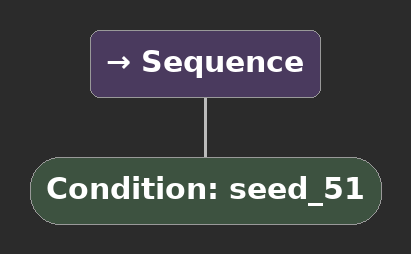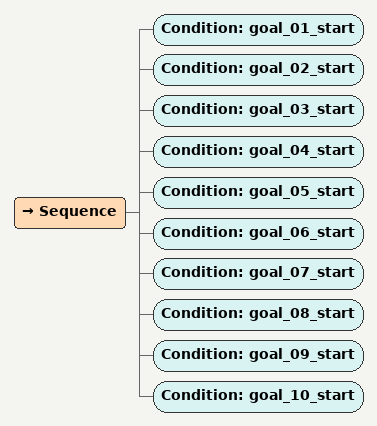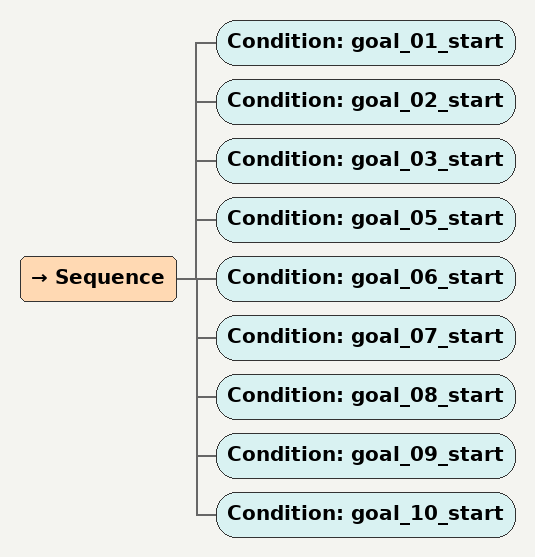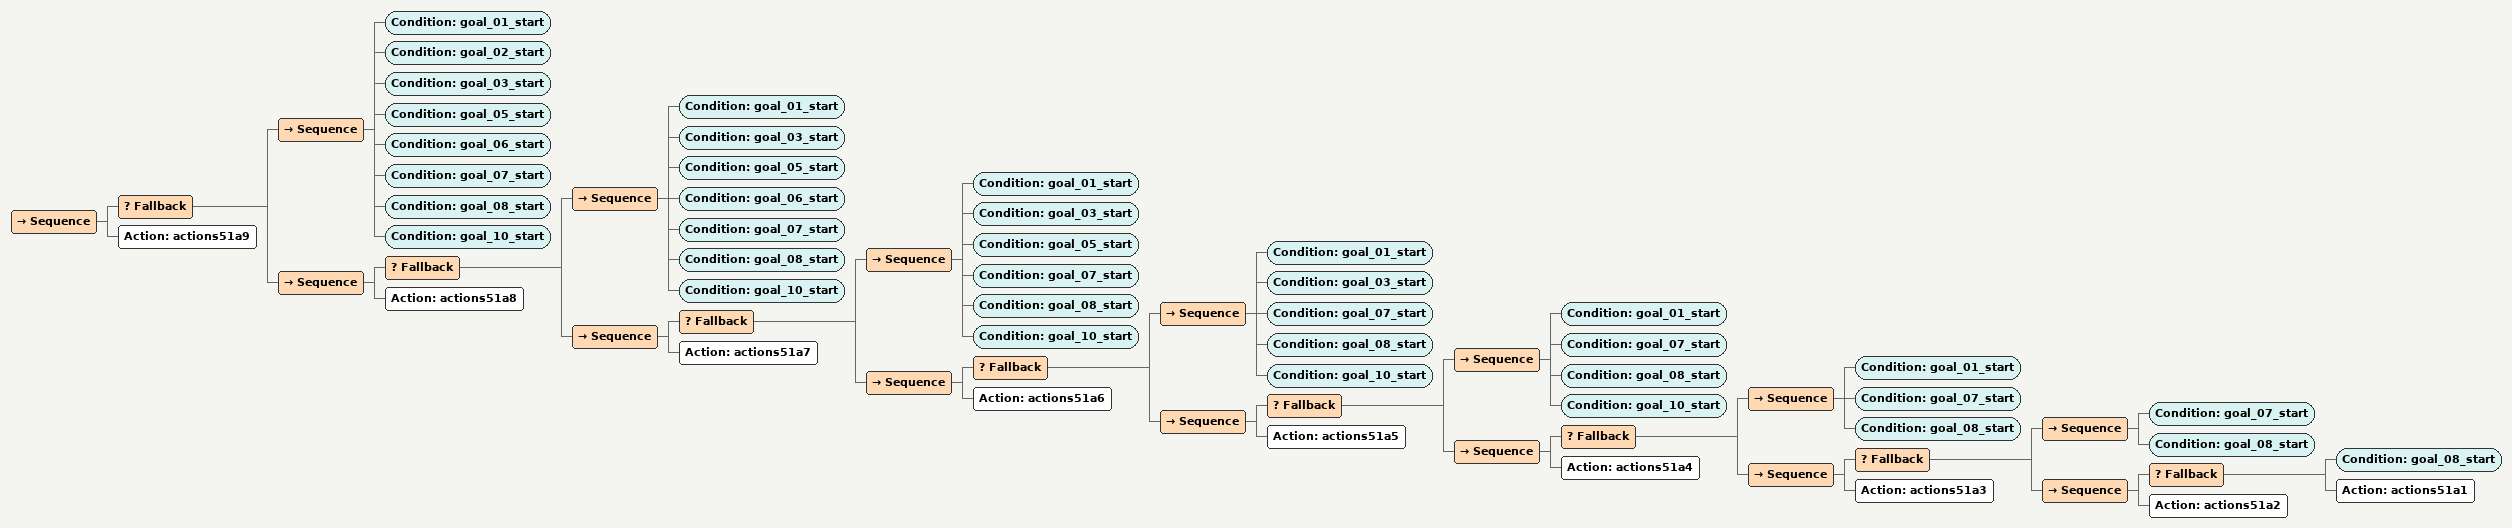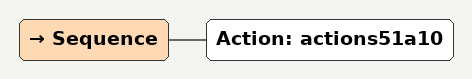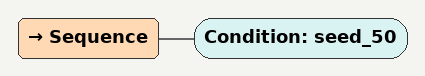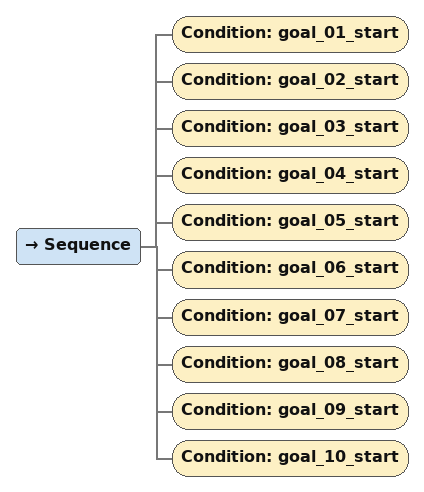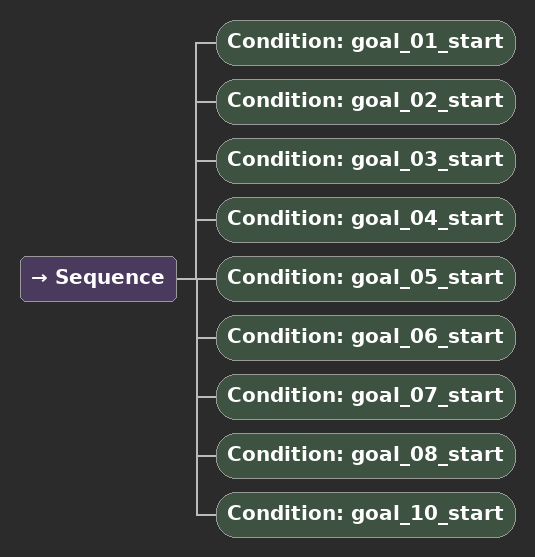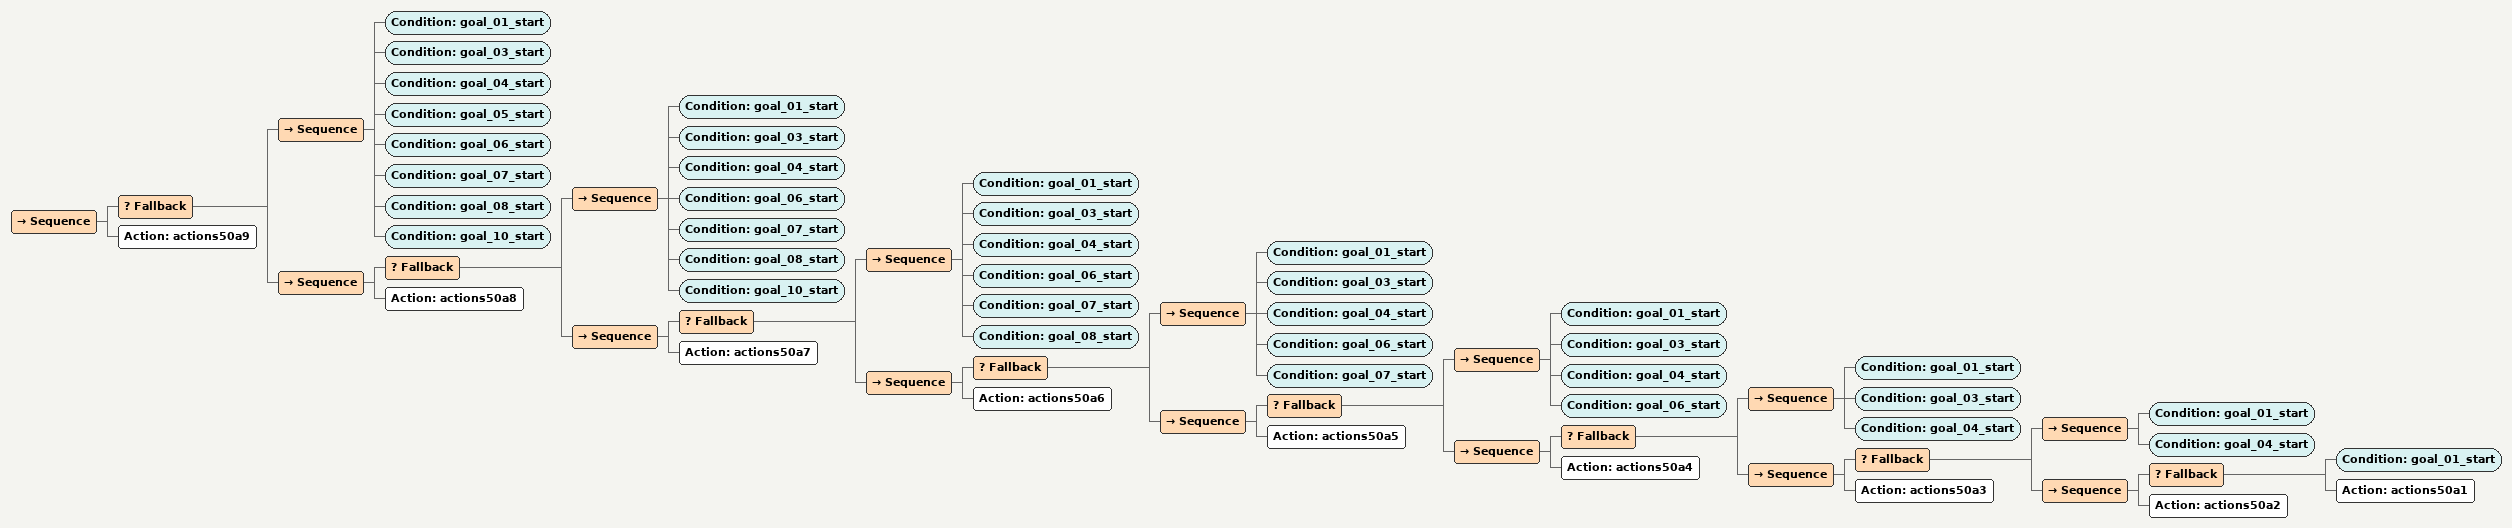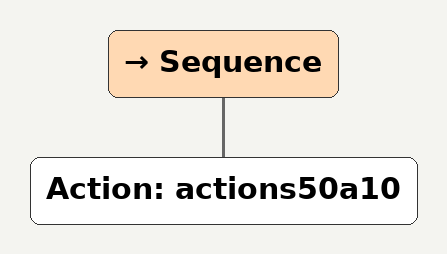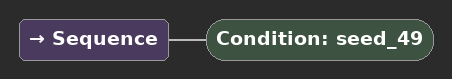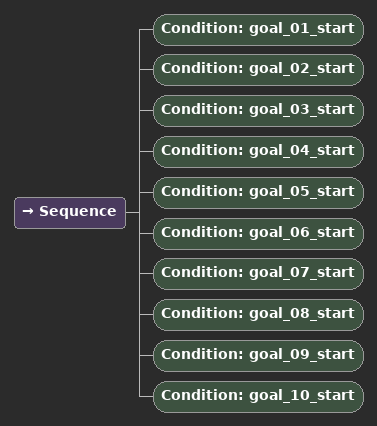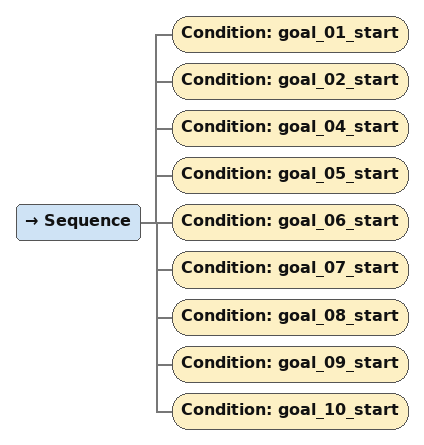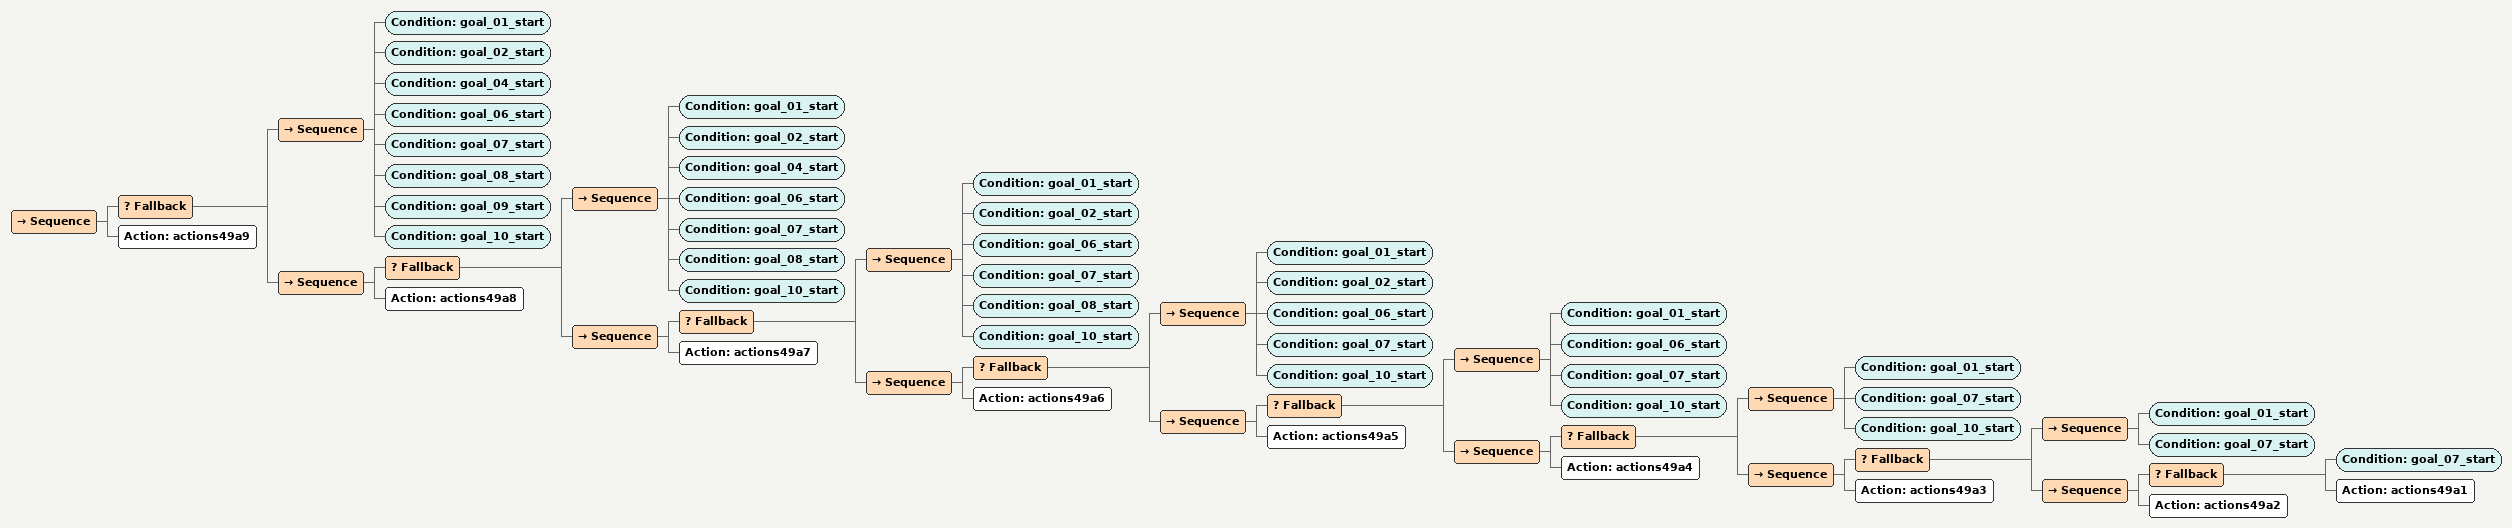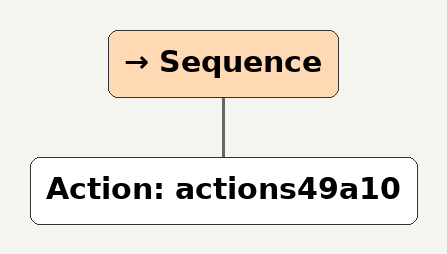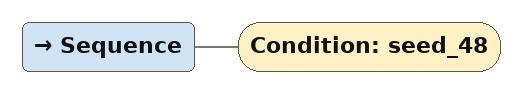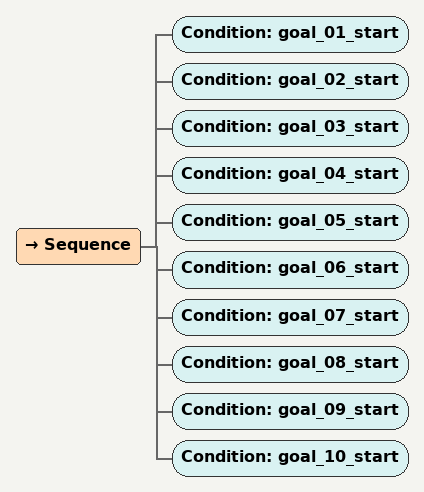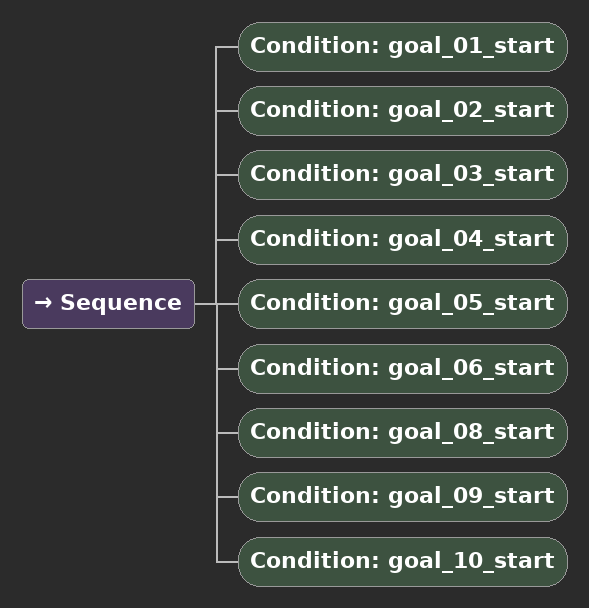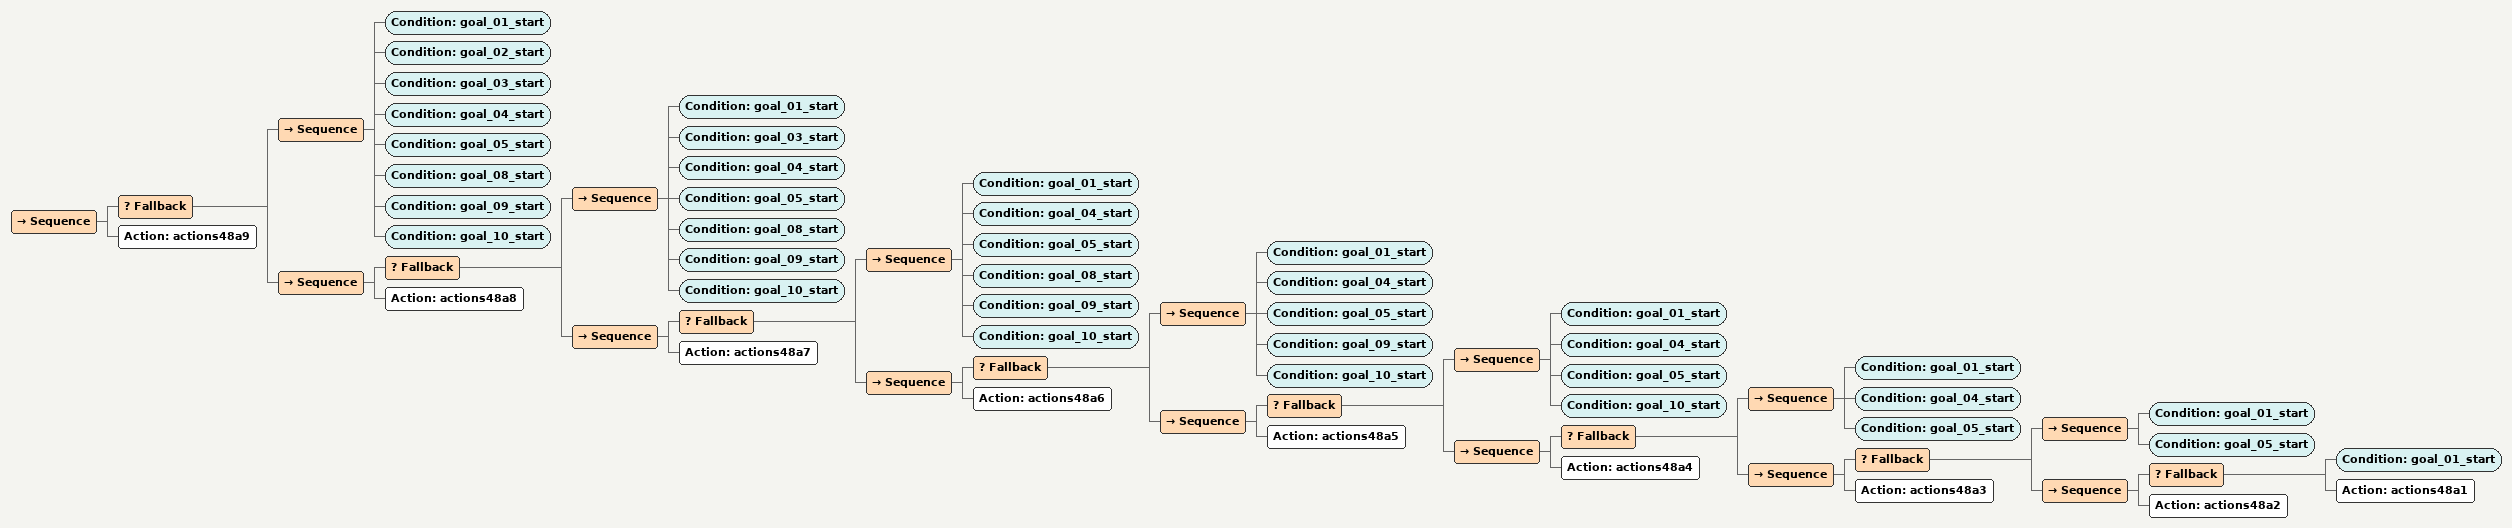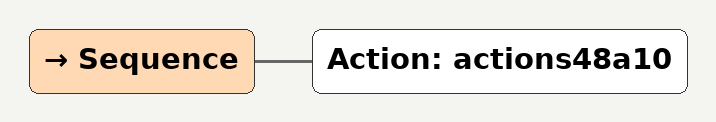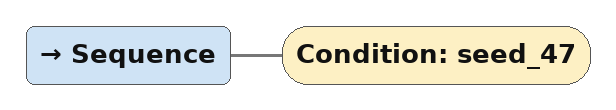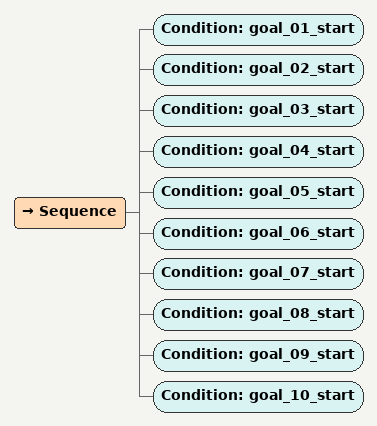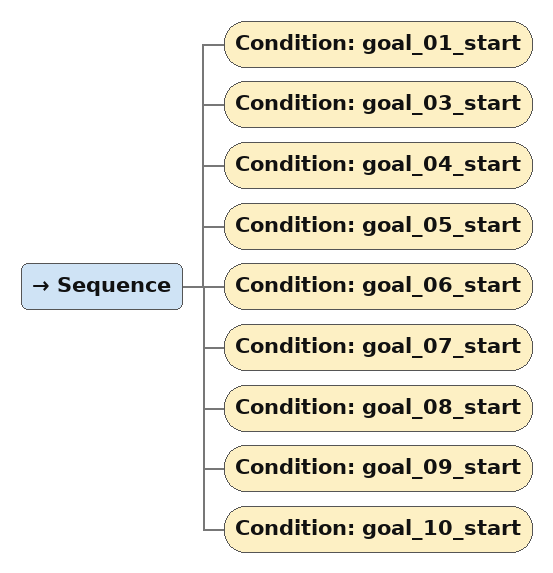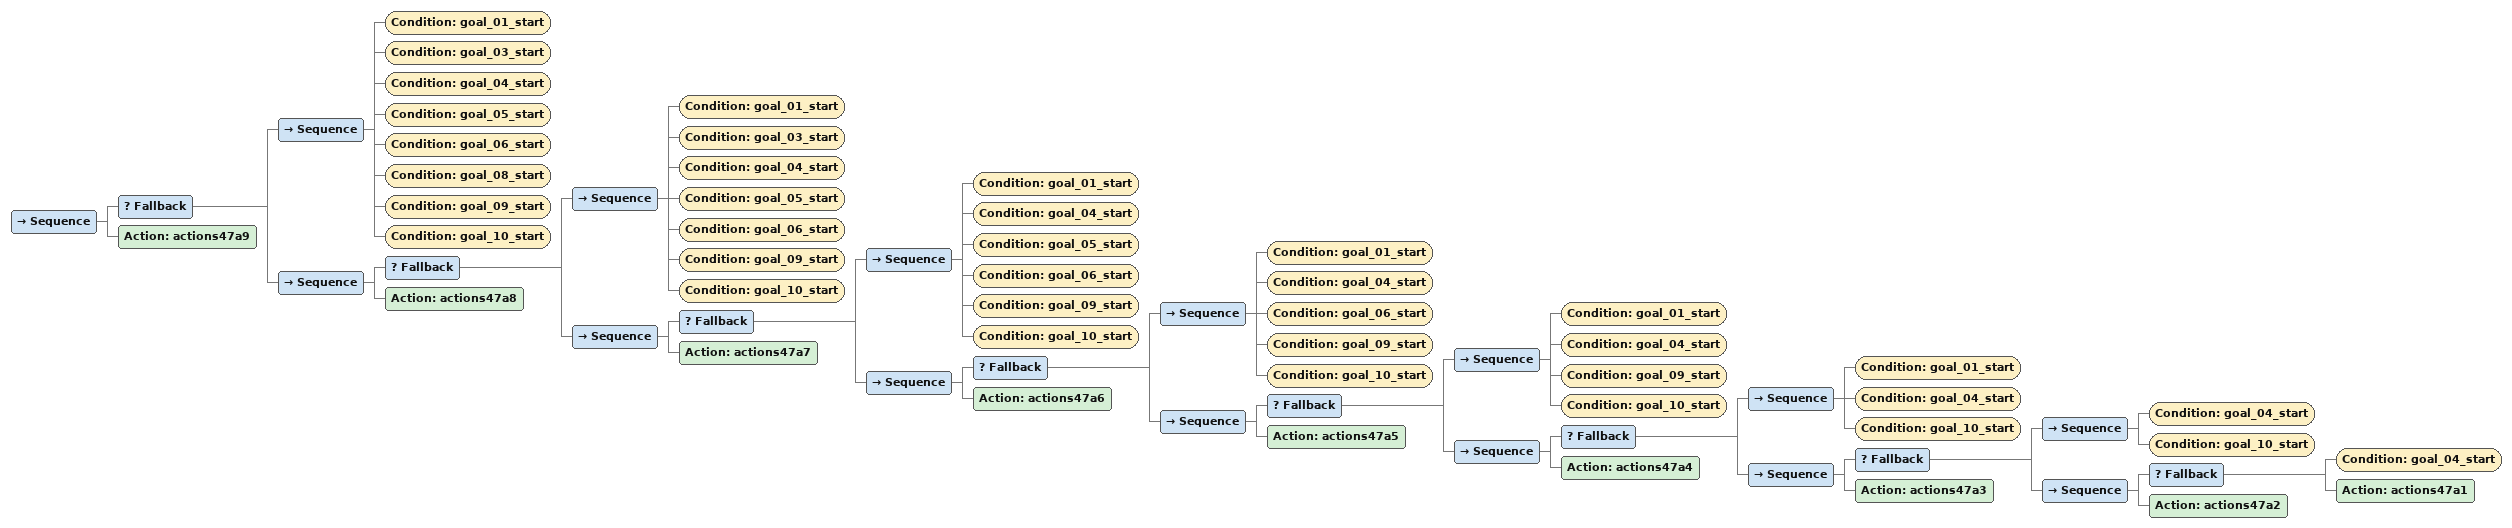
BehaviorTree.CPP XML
<Sequence><Condition ID="seed_51"/></Sequence>

<Sequence><Condition ID="goal_01_start"/><Condition ID="goal_02_start"/><Condition ID="goal_03_start"/><Condition ID="goal_04_start"/><Condition ID="goal_05_start"/><Condition ID="goal_06_start"/><Condition ID="goal_07_start"/><Condition ID="goal_08_start"/><Condition ID="goal_09_start"/><Condition ID="goal_10_start"/></Sequence>

<Sequence><Condition ID="goal_01_start"/><Condition ID="goal_02_start"/><Condition ID="goal_03_start"/><Condition ID="goal_05_start"/><Condition ID="goal_06_start"/><Condition ID="goal_07_start"/><Condition ID="goal_08_start"/><Condition ID="goal_09_start"/><Condition ID="goal_10_start"/></Sequence>

<Sequence><Fallback><Sequence><Condition ID="goal_01_start"/><Condition ID="goal_02_start"/><Condition ID="goal_03_start"/><Condition ID="goal_05_start"/><Condition ID="goal_06_start"/><Condition ID="goal_07_start"/><Condition ID="goal_08_start"/><Condition ID="goal_10_start"/></Sequence><Sequence><Fallback><Sequence><Condition ID="goal_01_start"/><Condition ID="goal_03_start"/><Condition ID="goal_05_start"/><Condition ID="goal_06_start"/><Condition ID="goal_07_start"/><Condition ID="goal_08_start"/><Condition ID="goal_10_start"/></Sequence><Sequence><Fallback><Sequence><Condition ID="goal_01_start"/><Condition ID="goal_03_start"/><Condition ID="goal_05_start"/><Condition ID="goal_07_start"/><Condition ID="goal_08_start"/><Condition ID="goal_10_start"/></Sequence><Sequence><Fallback><Sequence><Condition ID="goal_01_start"/><Condition ID="goal_03_start"/><Condition ID="goal_07_start"/><Condition ID="goal_08_start"/><Condition ID="goal_10_start"/></Sequence><Sequence><Fallback><Sequence><Condition ID="goal_01_start"/><Condition ID="goal_07_start"/><Condition ID="goal_08_start"/><Condition ID="goal_10_start"/></Sequence><Sequence><Fallback><Sequence><Condition ID="goal_01_start"/><Condition ID="goal_07_start"/><Condition ID="goal_08_start"/></Sequence><Sequence><Fallback><Sequence><Condition ID="goal_07_start"/><Condition ID="goal_08_start"/></Sequence><Sequence><Fallback><Condition ID="goal_08_start"/><Action ID="actions51a1"/></Fallback><Action ID="actions51a2"/></Sequence></Fallback><Action ID="actions51a3"/></Sequence></Fallback><Action ID="actions51a4"/></Sequence></Fallback><Action ID="actions51a5"/></Sequence></Fallback><Action ID="actions51a6"/></Sequence></Fallback><Action ID="actions51a7"/></Sequence></Fallback><Action ID="actions51a8"/></Sequence></Fallback><Action ID="actions51a9"/></Sequence>

<Sequence><Action ID="actions51a10"/></Sequence>

<Sequence><Condition ID="seed_50"/></Sequence>

<Sequence><Condition ID="goal_01_start"/><Condition ID="goal_02_start"/><Condition ID="goal_03_start"/><Condition ID="goal_04_start"/><Condition ID="goal_05_start"/><Condition ID="goal_06_start"/><Condition ID="goal_07_start"/><Condition ID="goal_08_start"/><Condition ID="goal_09_start"/><Condition ID="goal_10_start"/></Sequence>

<Sequence><Condition ID="goal_01_start"/><Condition ID="goal_02_start"/><Condition ID="goal_03_start"/><Condition ID="goal_04_start"/><Condition ID="goal_05_start"/><Condition ID="goal_06_start"/><Condition ID="goal_07_start"/><Condition ID="goal_08_start"/><Condition ID="goal_10_start"/></Sequence>

<Sequence><Fallback><Sequence><Condition ID="goal_01_start"/><Condition ID="goal_03_start"/><Condition ID="goal_04_start"/><Condition ID="goal_05_start"/><Condition ID="goal_06_start"/><Condition ID="goal_07_start"/><Condition ID="goal_08_start"/><Condition ID="goal_10_start"/></Sequence><Sequence><Fallback><Sequence><Condition ID="goal_01_start"/><Condition ID="goal_03_start"/><Condition ID="goal_04_start"/><Condition ID="goal_06_start"/><Condition ID="goal_07_start"/><Condition ID="goal_08_start"/><Condition ID="goal_10_start"/></Sequence><Sequence><Fallback><Sequence><Condition ID="goal_01_start"/><Condition ID="goal_03_start"/><Condition ID="goal_04_start"/><Condition ID="goal_06_start"/><Condition ID="goal_07_start"/><Condition ID="goal_08_start"/></Sequence><Sequence><Fallback><Sequence><Condition ID="goal_01_start"/><Condition ID="goal_03_start"/><Condition ID="goal_04_start"/><Condition ID="goal_06_start"/><Condition ID="goal_07_start"/></Sequence><Sequence><Fallback><Sequence><Condition ID="goal_01_start"/><Condition ID="goal_03_start"/><Condition ID="goal_04_start"/><Condition ID="goal_06_start"/></Sequence><Sequence><Fallback><Sequence><Condition ID="goal_01_start"/><Condition ID="goal_03_start"/><Condition ID="goal_04_start"/></Sequence><Sequence><Fallback><Sequence><Condition ID="goal_01_start"/><Condition ID="goal_04_start"/></Sequence><Sequence><Fallback><Condition ID="goal_01_start"/><Action ID="actions50a1"/></Fallback><Action ID="actions50a2"/></Sequence></Fallback><Action ID="actions50a3"/></Sequence></Fallback><Action ID="actions50a4"/></Sequence></Fallback><Action ID="actions50a5"/></Sequence></Fallback><Action ID="actions50a6"/></Sequence></Fallback><Action ID="actions50a7"/></Sequence></Fallback><Action ID="actions50a8"/></Sequence></Fallback><Action ID="actions50a9"/></Sequence>

<Sequence><Action ID="actions50a10"/></Sequence>

<Sequence><Condition ID="seed_49"/></Sequence>

<Sequence><Condition ID="goal_01_start"/><Condition ID="goal_02_start"/><Condition ID="goal_03_start"/><Condition ID="goal_04_start"/><Condition ID="goal_05_start"/><Condition ID="goal_06_start"/><Condition ID="goal_07_start"/><Condition ID="goal_08_start"/><Condition ID="goal_09_start"/><Condition ID="goal_10_start"/></Sequence>

<Sequence><Condition ID="goal_01_start"/><Condition ID="goal_02_start"/><Condition ID="goal_04_start"/><Condition ID="goal_05_start"/><Condition ID="goal_06_start"/><Condition ID="goal_07_start"/><Condition ID="goal_08_start"/><Condition ID="goal_09_start"/><Condition ID="goal_10_start"/></Sequence>

<Sequence><Fallback><Sequence><Condition ID="goal_01_start"/><Condition ID="goal_02_start"/><Condition ID="goal_04_start"/><Condition ID="goal_06_start"/><Condition ID="goal_07_start"/><Condition ID="goal_08_start"/><Condition ID="goal_09_start"/><Condition ID="goal_10_start"/></Sequence><Sequence><Fallback><Sequence><Condition ID="goal_01_start"/><Condition ID="goal_02_start"/><Condition ID="goal_04_start"/><Condition ID="goal_06_start"/><Condition ID="goal_07_start"/><Condition ID="goal_08_start"/><Condition ID="goal_10_start"/></Sequence><Sequence><Fallback><Sequence><Condition ID="goal_01_start"/><Condition ID="goal_02_start"/><Condition ID="goal_06_start"/><Condition ID="goal_07_start"/><Condition ID="goal_08_start"/><Condition ID="goal_10_start"/></Sequence><Sequence><Fallback><Sequence><Condition ID="goal_01_start"/><Condition ID="goal_02_start"/><Condition ID="goal_06_start"/><Condition ID="goal_07_start"/><Condition ID="goal_10_start"/></Sequence><Sequence><Fallback><Sequence><Condition ID="goal_01_start"/><Condition ID="goal_06_start"/><Condition ID="goal_07_start"/><Condition ID="goal_10_start"/></Sequence><Sequence><Fallback><Sequence><Condition ID="goal_01_start"/><Condition ID="goal_07_start"/><Condition ID="goal_10_start"/></Sequence><Sequence><Fallback><Sequence><Condition ID="goal_01_start"/><Condition ID="goal_07_start"/></Sequence><Sequence><Fallback><Condition ID="goal_07_start"/><Action ID="actions49a1"/></Fallback><Action ID="actions49a2"/></Sequence></Fallback><Action ID="actions49a3"/></Sequence></Fallback><Action ID="actions49a4"/></Sequence></Fallback><Action ID="actions49a5"/></Sequence></Fallback><Action ID="actions49a6"/></Sequence></Fallback><Action ID="actions49a7"/></Sequence></Fallback><Action ID="actions49a8"/></Sequence></Fallback><Action ID="actions49a9"/></Sequence>

<Sequence><Action ID="actions49a10"/></Sequence>

<Sequence><Condition ID="seed_48"/></Sequence>

<Sequence><Condition ID="goal_01_start"/><Condition ID="goal_02_start"/><Condition ID="goal_03_start"/><Condition ID="goal_04_start"/><Condition ID="goal_05_start"/><Condition ID="goal_06_start"/><Condition ID="goal_07_start"/><Condition ID="goal_08_start"/><Condition ID="goal_09_start"/><Condition ID="goal_10_start"/></Sequence>

<Sequence><Condition ID="goal_01_start"/><Condition ID="goal_02_start"/><Condition ID="goal_03_start"/><Condition ID="goal_04_start"/><Condition ID="goal_05_start"/><Condition ID="goal_06_start"/><Condition ID="goal_08_start"/><Condition ID="goal_09_start"/><Condition ID="goal_10_start"/></Sequence>

<Sequence><Fallback><Sequence><Condition ID="goal_01_start"/><Condition ID="goal_02_start"/><Condition ID="goal_03_start"/><Condition ID="goal_04_start"/><Condition ID="goal_05_start"/><Condition ID="goal_08_start"/><Condition ID="goal_09_start"/><Condition ID="goal_10_start"/></Sequence><Sequence><Fallback><Sequence><Condition ID="goal_01_start"/><Condition ID="goal_03_start"/><Condition ID="goal_04_start"/><Condition ID="goal_05_start"/><Condition ID="goal_08_start"/><Condition ID="goal_09_start"/><Condition ID="goal_10_start"/></Sequence><Sequence><Fallback><Sequence><Condition ID="goal_01_start"/><Condition ID="goal_04_start"/><Condition ID="goal_05_start"/><Condition ID="goal_08_start"/><Condition ID="goal_09_start"/><Condition ID="goal_10_start"/></Sequence><Sequence><Fallback><Sequence><Condition ID="goal_01_start"/><Condition ID="goal_04_start"/><Condition ID="goal_05_start"/><Condition ID="goal_09_start"/><Condition ID="goal_10_start"/></Sequence><Sequence><Fallback><Sequence><Condition ID="goal_01_start"/><Condition ID="goal_04_start"/><Condition ID="goal_05_start"/><Condition ID="goal_10_start"/></Sequence><Sequence><Fallback><Sequence><Condition ID="goal_01_start"/><Condition ID="goal_04_start"/><Condition ID="goal_05_start"/></Sequence><Sequence><Fallback><Sequence><Condition ID="goal_01_start"/><Condition ID="goal_05_start"/></Sequence><Sequence><Fallback><Condition ID="goal_01_start"/><Action ID="actions48a1"/></Fallback><Action ID="actions48a2"/></Sequence></Fallback><Action ID="actions48a3"/></Sequence></Fallback><Action ID="actions48a4"/></Sequence></Fallback><Action ID="actions48a5"/></Sequence></Fallback><Action ID="actions48a6"/></Sequence></Fallback><Action ID="actions48a7"/></Sequence></Fallback><Action ID="actions48a8"/></Sequence></Fallback><Action ID="actions48a9"/></Sequence>

<Sequence><Action ID="actions48a10"/></Sequence>

<Sequence><Condition ID="seed_47"/></Sequence>

<Sequence><Condition ID="goal_01_start"/><Condition ID="goal_02_start"/><Condition ID="goal_03_start"/><Condition ID="goal_04_start"/><Condition ID="goal_05_start"/><Condition ID="goal_06_start"/><Condition ID="goal_07_start"/><Condition ID="goal_08_start"/><Condition ID="goal_09_start"/><Condition ID="goal_10_start"/></Sequence>

<Sequence><Condition ID="goal_01_start"/><Condition ID="goal_03_start"/><Condition ID="goal_04_start"/><Condition ID="goal_05_start"/><Condition ID="goal_06_start"/><Condition ID="goal_07_start"/><Condition ID="goal_08_start"/><Condition ID="goal_09_start"/><Condition ID="goal_10_start"/></Sequence>

<Sequence><Fallback><Sequence><Condition ID="goal_01_start"/><Condition ID="goal_03_start"/><Condition ID="goal_04_start"/><Condition ID="goal_05_start"/><Condition ID="goal_06_start"/><Condition ID="goal_08_start"/><Condition ID="goal_09_start"/><Condition ID="goal_10_start"/></Sequence><Sequence><Fallback><Sequence><Condition ID="goal_01_start"/><Condition ID="goal_03_start"/><Condition ID="goal_04_start"/><Condition ID="goal_05_start"/><Condition ID="goal_06_start"/><Condition ID="goal_09_start"/><Condition ID="goal_10_start"/></Sequence><Sequence><Fallback><Sequence><Condition ID="goal_01_start"/><Condition ID="goal_04_start"/><Condition ID="goal_05_start"/><Condition ID="goal_06_start"/><Condition ID="goal_09_start"/><Condition ID="goal_10_start"/></Sequence><Sequence><Fallback><Sequence><Condition ID="goal_01_start"/><Condition ID="goal_04_start"/><Condition ID="goal_06_start"/><Condition ID="goal_09_start"/><Condition ID="goal_10_start"/></Sequence><Sequence><Fallback><Sequence><Condition ID="goal_01_start"/><Condition ID="goal_04_start"/><Condition ID="goal_09_start"/><Condition ID="goal_10_start"/></Sequence><Sequence><Fallback><Sequence><Condition ID="goal_01_start"/><Condition ID="goal_04_start"/><Condition ID="goal_10_start"/></Sequence><Sequence><Fallback><Sequence><Condition ID="goal_04_start"/><Condition ID="goal_10_start"/></Sequence><Sequence><Fallback><Condition ID="goal_04_start"/><Action ID="actions47a1"/></Fallback><Action ID="actions47a2"/></Sequence></Fallback><Action ID="actions47a3"/></Sequence></Fallback><Action ID="actions47a4"/></Sequence></Fallback><Action ID="actions47a5"/></Sequence></Fallback><Action ID="actions47a6"/></Sequence></Fallback><Action ID="actions47a7"/></Sequence></Fallback><Action ID="actions47a8"/></Sequence></Fallback><Action ID="actions47a9"/></Sequence>
